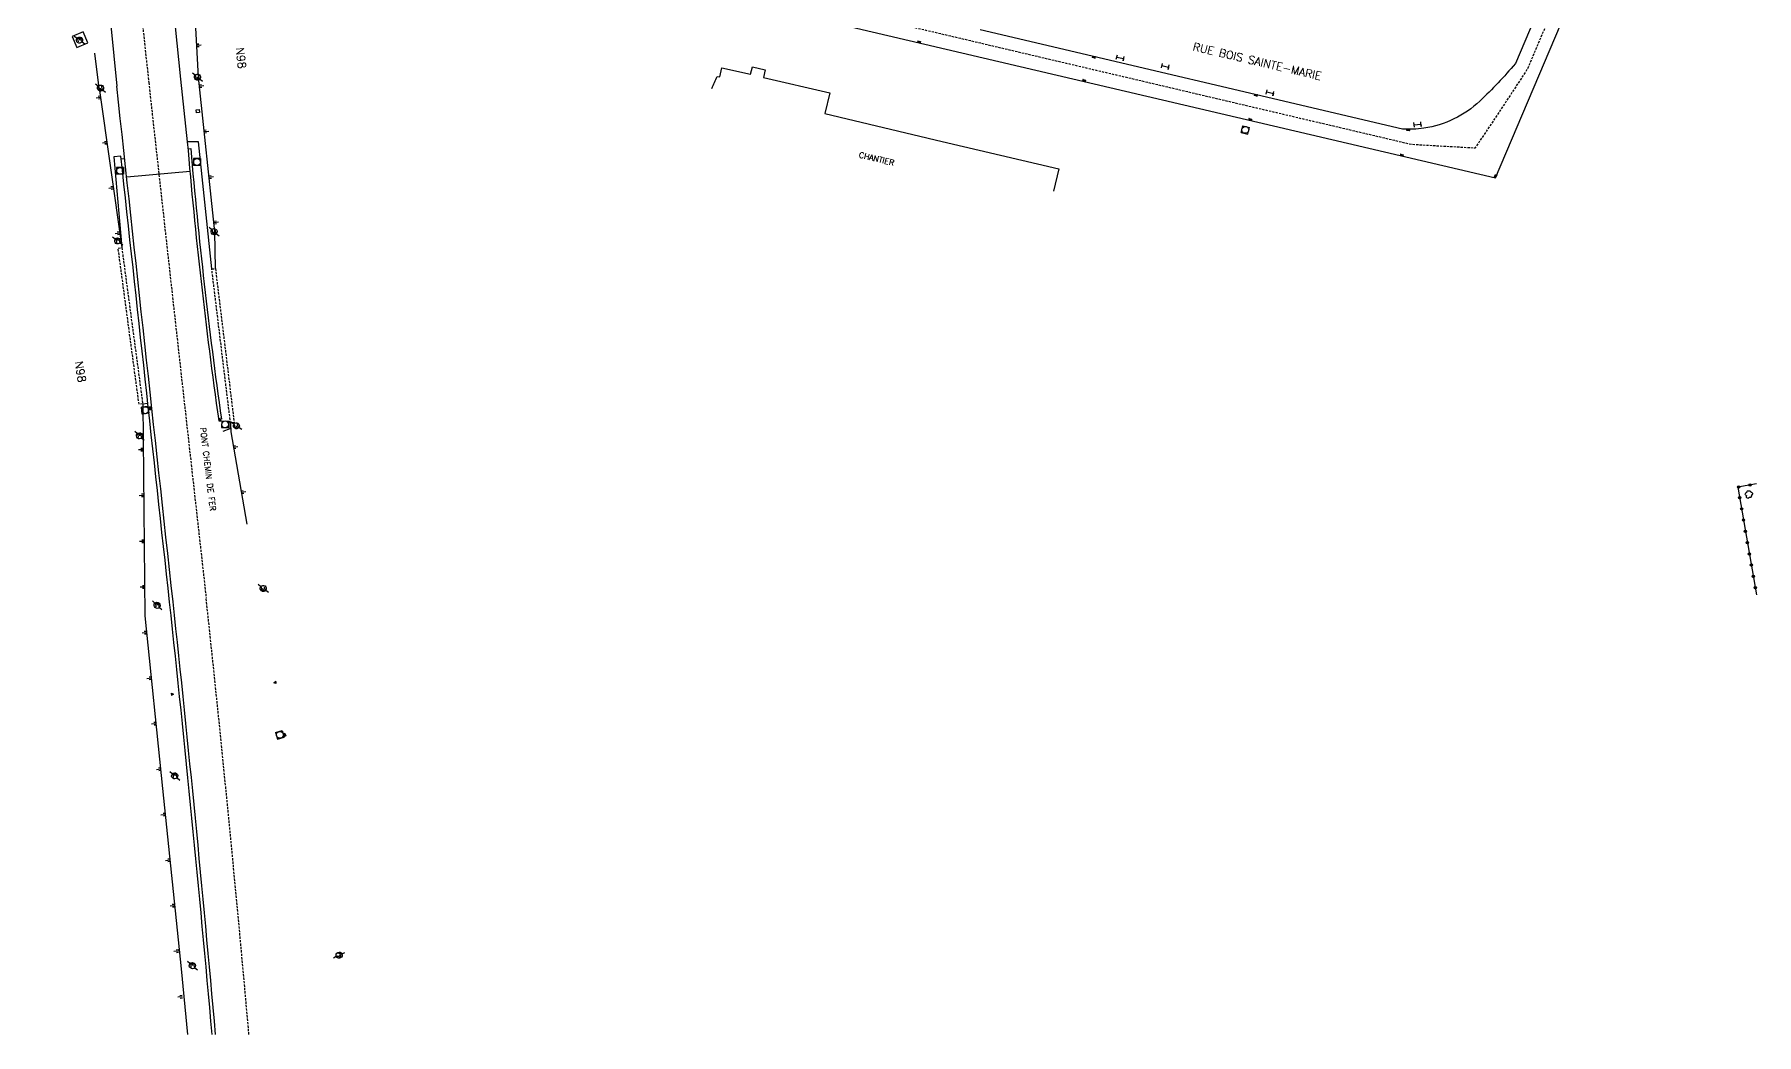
# Model space of a CAD drawing. Header units: millimetres. Extents: x 169000 to 170001, y 126000 to 127001.
# Drawn here: x 169623.5 to 170000, y 126000 to 126218.7 of the extents above; entities that cross this region are included whole.
import ezdxf
from ezdxf.enums import TextEntityAlignment as Align

# ---------------------------------------------------------------- set-up
doc = ezdxf.new("R2010")
doc.units = ezdxf.units.MM
doc.linetypes.add('DASHED', pattern=[0.75, 0.5, -0.25])
doc.layers.get('0').update_dxf_attribs({"linetype": 'CONTINUOUS'})
for name, color, linetype in [('W0001', 6, 'DASHED'), ('W0008', 7, 'CONTINUOUS'), ('W0100', 7, 'CONTINUOUS'), ('W0112', 1, 'DASHED'), ('W0211', 2, 'CONTINUOUS'), ('W0300', 7, 'CONTINUOUS'), ('W0322', 7, 'CONTINUOUS'), ('W0334', 7, 'CONTINUOUS'), ('W0400', 7, 'CONTINUOUS'), ('W0420', 7, 'CONTINUOUS'), ('W0471', 7, 'CONTINUOUS'), ('W0851', 7, 'CONTINUOUS'), ('W0984', 7, 'CONTINUOUS'), ('W0989', 7, 'CONTINUOUS'), ('W1474', 7, 'CONTINUOUS')]:
    doc.layers.add(name, color=color, linetype=linetype)
doc.styles.get("Standard").update_dxf_attribs({"font": 'romans.shx', "width": 0.85})

# ---------------------------------------------------------------- blocks, each defined once
blk = doc.blocks.new('T300')
for p, q in [((-0.8, 0.51), (-0.86, 0.34)), ((-0.86, 0.34), (-0.86, 0.17)), ((-0.86, 0.17), (-0.74, 0.06)), ((-0.69, 0.63), (-0.8, 0.51)), ((-0.8, -0.06), (-0.74, 0.06)), ((-0.74, 0.06), (-0.69, 0.11)), ((-0.57, 0.69), (-0.69, 0.63)), ((-0.46, 0.69), (-0.57, 0.69)), ((-0.29, 0.63), (-0.46, 0.69)), ((-0.29, 0.63), (-0.17, 0.74)), ((-0.23, 0.57), (-0.29, 0.63)), ((-0.17, 0.74), (-0.06, 0.8)), ((-0.06, 0.8), (0.06, 0.8)), ((0.06, 0.8), (0.23, 0.74)), ((0.23, 0.74), (0.34, 0.63)), ((0.34, 0.63), (0.4, 0.51)), ((0.46, 0.46), (0.34, 0.46)), ((0.4, 0.51), (0.4, 0.46)), ((0.57, 0.4), (0.46, 0.46)), ((0.57, 0.4), (0.69, 0.29)), ((0.69, 0.29), (0.74, 0.17)), ((0.74, 0.06), (0.69, -0.17)), ((0.74, 0.17), (0.74, 0.06)), ((-0.8, -0.17), (-0.8, -0.06)), ((-0.8, -0.23), (-0.8, -0.17)), ((-0.74, -0.34), (-0.8, -0.23)), ((-0.69, -0.4), (-0.74, -0.34)), ((-0.51, -0.46), (-0.69, -0.4)), ((-0.4, -0.46), (-0.51, -0.46)), ((-0.4, -0.46), (-0.34, -0.46)), ((-0.34, -0.46), (-0.34, -0.4)), ((-0.34, -0.51), (-0.34, -0.46)), ((-0.29, -0.63), (-0.34, -0.51)), ((-0.17, -0.74), (-0.29, -0.63)), ((-0.06, -0.8), (-0.17, -0.74)), ((0.06, -0.8), (-0.06, -0.8)), ((0.17, -0.74), (0.06, -0.8)), ((0.23, -0.69), (0.17, -0.74)), ((0.29, -0.46), (0.23, -0.46)), ((0.29, -0.63), (0.23, -0.69)), ((0.46, -0.4), (0.29, -0.46)), ((0.34, -0.51), (0.29, -0.63)), ((0.34, -0.51), (0.34, -0.46)), ((0.57, -0.34), (0.46, -0.4)), ((0.63, -0.29), (0.57, -0.34)), ((0.69, -0.17), (0.63, -0.29))]:
    blk.add_line(p, q)
blk = doc.blocks.new('t322o')
at = {"color": 0, "linetype": 'Continuous'}
for radius in [0.25, 0.15]:
    blk.add_circle((0, 0), radius, dxfattribs=at)
blk = doc.blocks.new('T471')
for p, q in [((-0.333334, 0.333334), (-0.333334, -0.333334)), ((-0.333334, 0.333334), (0.333334, 0.333334)), ((-0.333334, 0), (0, 0)), ((0.500001, 0.500001), (1.000002, 1.000002)), ((-0.500001, -0.500001), (-1.000002, -1.000002)), ((-0.333334, -0.333334), (0.333334, -0.333334))]:
    blk.add_line(p, q)
blk.add_ellipse((0, 0), major_axis=(0.471405, 0.471405), ratio=1, start_param=5.4977871438, end_param=11.780972451)
blk = doc.blocks.new('T400')
for p, q in [((-0.15, 0.3), (0.15, 0.3)), ((-0.15, -0.25), (-0.15, 0.3)), ((-0.15, 0.15), (0.15, 0.15)), ((-0.15, 0), (0.15, 0)), ((0.15, 0.3), (0.15, -0.25)), ((-0.15, -0.15), (0.15, -0.15)), ((-0.15, -0.25), (-0.15, -0.3)), ((-0.15, -0.3), (0.15, -0.3)), ((0.15, -0.3), (0.15, -0.25))]:
    blk.add_line(p, q)
blk = doc.blocks.new('T420')
for p, q in [((0.75, 0.75), (-0.75, 0.75)), ((-0.75, 0.75), (-0.75, -0.75)), ((0.75, 0.75), (0.75, -0.75)), ((0.75, -0.75), (-0.75, -0.75))]:
    blk.add_line(p, q)
blk.add_ellipse((0, 0), major_axis=(-0.53, 0.53), ratio=1, start_param=3.926991, end_param=10.210176)
blk = doc.blocks.new('t211o')
at = {"color": 0, "linetype": 'Continuous'}
for p, q in [((-0.29, 0.5), (-0.29, 0)), ((0, 1), (0, 0)), ((0.29, 0.5), (0.29, 0))]:
    blk.add_line(p, q, dxfattribs=at)
blk = doc.blocks.new('T851')
for p, q in [((-0.25, -0.15), (0, 0.32)), ((0, 0.32), (0.25, -0.15)), ((-0.25, -0.15), (0.25, -0.15))]:
    blk.add_line(p, q)
for major_axis in [(-0.106, 0.106), (-0.0354, 0.0354), (-0.0236, 0.0236)]:
    blk.add_ellipse((0, 0), major_axis=major_axis, ratio=1, start_param=3.926991, end_param=10.210176)
blk = doc.blocks.new('T1474')
at = {"color": 0, "linetype": 'Continuous', "flags": 128}
for points in [[(-0.75, -0.5), (-0.75, 0.5)], [(-0.75, 0), (0.75, 0)], [(0.75, 0), (0.75, -0.5), (0.75, 0.5)]]:
    blk.add_lwpolyline(points, dxfattribs=at)

msp = doc.modelspace()

# ---------------------------------------------------------------- linework, layer by layer
at = {"layer": 'W0001', "flags": 128}
for points in [[(169623.49, 126440.45), (169648.48, 126208.14)], [(169971.96, 126265.91), (169966.19, 126249.47), (169949.95, 126211.17), (169943.89, 126201.94), (169938.44, 126193.8), (169924.56, 126194.6), (169776.47, 126229.41), (169768.7, 126232.64), (169765.89, 126241.37), (169756.22, 126310.6), (169755.41, 126316.41), (169753.16, 126337.06), (169752.51, 126343.03), (169750.77, 126349.2), (169747.71, 126354.54), (169741.44, 126363.28)]]:
    msp.add_lwpolyline(points, dxfattribs=at)
at = {"layer": 'W0001'}
msp.add_lwpolyline([(169670.39, 126000, 0.004835), (169661.03, 126095.43, -0.000467), (169648.48, 126208.14)], format="xyb", dxfattribs=at)
at = {"layer": 'W0008', "flags": 128}
for points in [[(169735.91, 126344.62, 0.043505), (169739.93, 126346.72, 0.060699), (169744.8, 126350.74, -0.051671), (169747.04, 126348.12, -0.108248), (169749.8, 126341.35), (169752.37, 126317.13), (169764.66, 126229.16), (169774.26, 126226.92), (169942.97, 126187.33), (169969.09, 126248.95, -0.130499), (169973.06, 126253.39, -0.213018), (169982.4, 126254.91)], [(169963.02, 126249.52), (169947.28, 126212.3, -0.025605), (169939.52, 126204.11, -0.156232), (169927.28, 126198.18, -0.052211), (169922.64, 126198), (169830.27, 126219.72)]]:
    msp.add_lwpolyline(points, format="xyb", dxfattribs=at)
at = {"layer": 'W0008'}
for points in [[(169655.46, 126208.93), (169651.76, 126245.48), (169647.83, 126281.62)], [(169638.26, 126239.9), (169641.49, 126207.36)]]:
    msp.add_lwpolyline(points, dxfattribs=at)
for points in [[(169663.09, 126000, 0.004802), (169653.8, 126094.64, -0.000468), (169641.49, 126207.36)], [(169663.85, 126134.24, -0.014116), (169656.98, 126195.2), (169655.46, 126208.93)]]:
    msp.add_lwpolyline(points, format="xyb", dxfattribs=at)
at = {"layer": 'W0100', "flags": 128}
msp.add_lwpolyline([(169771.61, 126206.89, -0.023616), (169772.75, 126209.48), (169772.76, 126209.51), (169773.33, 126209.38), (169773.79, 126211.39), (169780.04, 126209.97), (169780.45, 126211.56), (169783.29, 126210.97), (169782.86, 126209.27), (169797.39, 126205.89), (169797.36, 126205.9), (169796.27, 126201.36), (169821.96, 126195.3), (169847.45, 126189.31), (169846.3, 126184.44)], format="xyb", dxfattribs=at)
at = {"layer": 'W0112'}
for points in [[(169646.36, 126137.8), (169641.79, 126171.95), (169642.58, 126172.06), (169647.15, 126137.91)], [(169666.36, 126133.69), (169662.26, 126167.4), (169663.05, 126167.5), (169667.15, 126133.79)]]:
    msp.add_lwpolyline(points, close=True, dxfattribs=at)
at = {"layer": 'W0211'}
msp.add_line((169637.67, 126206.93), (169636.66, 126214.6), dxfattribs=at)
for points in [[(169659.32, 126209.36), (169658.21, 126231)], [(169637.67, 126206.93), (169642.58, 126172.06)], [(169663.05, 126167.5), (169662.95, 126175.52), (169659.32, 126209.36)], [(169647.15, 126137.91), (169647.65, 126091.57), (169651.45, 126053.8), (169655.58, 126014.38), (169656.95, 126000)], [(169666.36, 126133.69), (169666.41, 126131.77), (169669.89, 126111.57)]]:
    msp.add_lwpolyline(points, dxfattribs=at)
at = {"layer": 'W0322'}
msp.add_lwpolyline([(170000, 126120.39), (169995.91, 126119.69), (170000, 126096.16)], dxfattribs=at)
at = {"layer": 'W0334'}
msp.add_line((169647.15, 126137.91), (169648.28, 126138.03), dxfattribs=at)
for points in [[(169632.73, 126215.85), (169635.14, 126216.85), (169634.14, 126219.26), (169631.73, 126218.26)], [(169659.53, 126202.28), (169659.6, 126201.61), (169658.93, 126201.54), (169658.85, 126202.21)]]:
    msp.add_lwpolyline(points, close=True, dxfattribs=at)
for points in [[(169662.34, 126000, 0.004799), (169653.05, 126094.56, -0.000405), (169642.39, 126192.06), (169640.85, 126191.93), (169642.58, 126172.06)], [(169657.11, 126193.68), (169657.66, 126193.73, 0.013717), (169664.37, 126134.53, 0.013717)]]:
    msp.add_lwpolyline(points, format="xyb", dxfattribs=at)
for points in [[(169662.26, 126167.4), (169659.37, 126195.22), (169656.98, 126195.2)], [(169643.24, 126191.46), (169642.47, 126191.38)], [(169657.55, 126188.73), (169643.65, 126187.47)], [(169664.74, 126131.92), (169666.28, 126132.53), (169666.36, 126133.69)]]:
    msp.add_lwpolyline(points, dxfattribs=at)

# ---------------------------------------------------------------- block references
at = {"layer": 'W0211'}
for p, rotation in [((169658.96, 126216.24), 274.938022388128), ((169659.54, 126207.31), 276.1316584302513), ((169637.95, 126204.99), 98.01305444718456), ((169660.6, 126197.37), 276.1316584302513), ((169639.34, 126195.08), 98.01305444718456), ((169640.73, 126185.18), 98.01305444718456), ((169661.67, 126187.43), 276.1316584302513), ((169662.74, 126177.49), 276.1316584302513), ((169642.13, 126175.28), 98.01305444718456), ((169647.26, 126127.91), 90.62045631864724), ((169667, 126128.36), 279.760106747145), ((169647.37, 126117.91), 90.62045631864724), ((169668.7, 126118.51), 279.760106747145), ((169647.47, 126107.91), 90.62045631864724), ((169647.58, 126097.91), 90.62045631864724), ((169648.03, 126087.93), 95.95047973889409), ((169649.07, 126077.99), 95.95047973889409), ((169650.1, 126068.04), 95.95047973889409), ((169651.14, 126058.09), 95.95047973889409), ((169652.15, 126048.15), 95.71123877122233), ((169653.15, 126038.19), 95.71123877122233), ((169654.14, 126028.24), 95.71123877122233), ((169654.99, 126018.28), 94.38728702436691), ((169655.81, 126008.31), 94.90017869842339)]:
    msp.add_blockref('t211o', p, dxfattribs=dict(at, rotation=rotation))
at = {"layer": 'W0300', "rotation": 99.80519157098391}
msp.add_blockref('T300', (169998.36, 126118.2), dxfattribs=at)
at = {"layer": 'W0322'}
for p, rotation in [((169998.57, 126120.14), 9.74037680644419), ((169996.1, 126119.72), 9.74037680644419), ((169996.31, 126117.41), 99.84835938879259), ((169996.74, 126114.95), 99.84835938879259), ((169997.16, 126112.49), 99.84835938879259), ((169997.59, 126110.03), 99.84835938879259), ((169998.02, 126107.56), 99.84835938879259), ((169998.45, 126105.1), 99.84835938879259), ((169998.88, 126102.64), 99.84835938879259), ((169999.3, 126100.17), 99.84835938879259), ((169999.73, 126097.71), 99.84835938879259)]:
    msp.add_blockref('t322o', p, dxfattribs=dict(at, rotation=rotation))
at = {"layer": 'W0400'}
for p, rotation in [((169816.88, 126217.07), 256.7932071293461), ((169855.16, 126213.72), 76.7678389321744), ((169852.98, 126208.6), 256.7932071293461), ((169890.55, 126205.4), 76.7678389321744), ((169889.3, 126200.08), 256.7932071293461), ((169923.88, 126197.81), 89.34920076786496), ((169922.45, 126192.3), 256.7932071293461), ((169942.99, 126187.74), 337.0287234210118), ((169648.79, 126136.98), 7.618534938513911), ((169664.02, 126134.37), 189.7601067471446), ((169678.19, 126065.53), 197.221736006631)]:
    msp.add_blockref('T400', p, dxfattribs=dict(at, rotation=rotation))
at = {"layer": 'W0420'}
for p, rotation in [((169888.24, 126197.8), 166.7932071293461), ((169647.71, 126136.5), 276.240669706063), ((169665.17, 126133.43), 86.39414614394809), ((169677.15, 126065.54), 107.221736006631)]:
    msp.add_blockref('T420', p, dxfattribs=dict(at, rotation=rotation))
for p in [(169642.21, 126188.84), (169659.03, 126190.77)]:
    msp.add_blockref('T420', p, dxfattribs=at)
at = {"layer": 'W0471'}
for p, rotation in [((169633.31, 126217.45), 280.188186307605), ((169637.94, 126206.96), 97.0011213938384), ((169659.15, 126209.34), 96.31567476975974), ((169641.7, 126173.52), 277.7492648958851), ((169662.76, 126175.55), 94.82469852260787), ((169646.45, 126130.91), 272.6111014839899), ((169667.63, 126133.12), 102.438713424685), ((169673.52, 126097.55), 98.9903164647761), ((169650.31, 126093.86), 272.6111014839899), ((169654.15, 126056.56), 275.423538835209), ((169690.12, 126017.35), 161.384324779157), ((169658.01, 126015.07), 275.466452191033)]:
    msp.add_blockref('T471', p, dxfattribs=dict(at, rotation=rotation))
at = {"layer": 'W0851'}
for p, rotation in [((169676.15, 126076.98), 102.740306760824), ((169653.59, 126074.43), 275.970633561621)]:
    msp.add_blockref('T851', p, dxfattribs=dict(at, rotation=rotation))
at = {"layer": 'W1474'}
for p, rotation in [((169860.88, 126213.57), 346.7678389321744), ((169870.73, 126211.69), 346.7678389321744), ((169893.64, 126205.92), 346.7678389321744), ((169925.9, 126198.98), 4.743025629912528)]:
    msp.add_blockref('T1474', p, dxfattribs=dict(at, rotation=rotation))

# ---------------------------------------------------------------- texts
at = {"layer": 'W0984'}
for s, rotation, p in [('CHANTIER', 346.7238, (169807.62, 126191.49)), ('PONT CHEMIN DE FER', 276.9356, (169661.44, 126123.63))]:
    msp.add_text(s, height=1.25, rotation=rotation, dxfattribs=at).set_placement(p, align=Align.MIDDLE)
at = {"layer": 'W0989'}
for s, rotation, p in [('N98', 276.1416, (169668.65, 126213.52)), ('RUE BOIS SAINTE-MARIE', 346.7932, (169890.84, 126212.8)), ('N98', 279.4144, (169633.56, 126144.92))]:
    msp.add_text(s, height=1.75, rotation=rotation, dxfattribs=at).set_placement(p, align=Align.MIDDLE)

doc.saveas('drawing.dxf')
